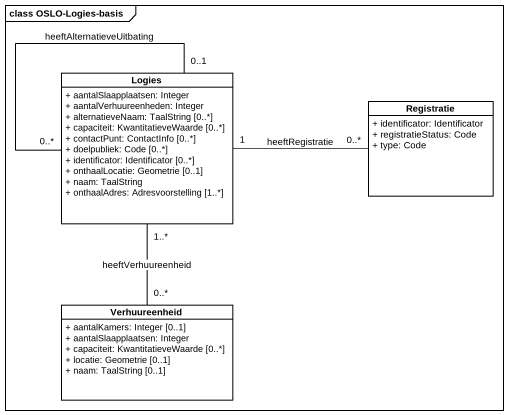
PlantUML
@startuml
mainframe class OSLO-Logies-basis
hide circle
hide empty members
skinparam classAttributeIconSize 0
class Logies {
  + aantalSlaapplaatsen: Integer
  + aantalVerhuureenheden: Integer
  + alternatieveNaam: TaalString [0..*]
  + capaciteit: KwantitatieveWaarde [0..*]
  + contactPunt: ContactInfo [0..*]
  + doelpubliek: Code [0..*]
  + identificator: Identificator [0..*]
  + onthaalLocatie: Geometrie [0..1]
  + naam: TaalString
  + onthaalAdres: Adresvoorstelling [1..*]
}
class Registratie {
  + identificator: Identificator
  + registratieStatus: Code
  + type: Code
}
class Verhuureenheid {
  + aantalKamers: Integer [0..1]
  + aantalSlaapplaatsen: Integer
  + capaciteit: KwantitatieveWaarde [0..*]
  + locatie: Geometrie [0..1]
  + naam: TaalString [0..1]
}
Logies "0..1" -- "0..*" Logies : heeftAlternatieveUitbating
Logies "1" -right- "0..*" Registratie : heeftRegistratie
Logies "1..*" -- "0..*" Verhuureenheid : heeftVerhuureenheid
@enduml
